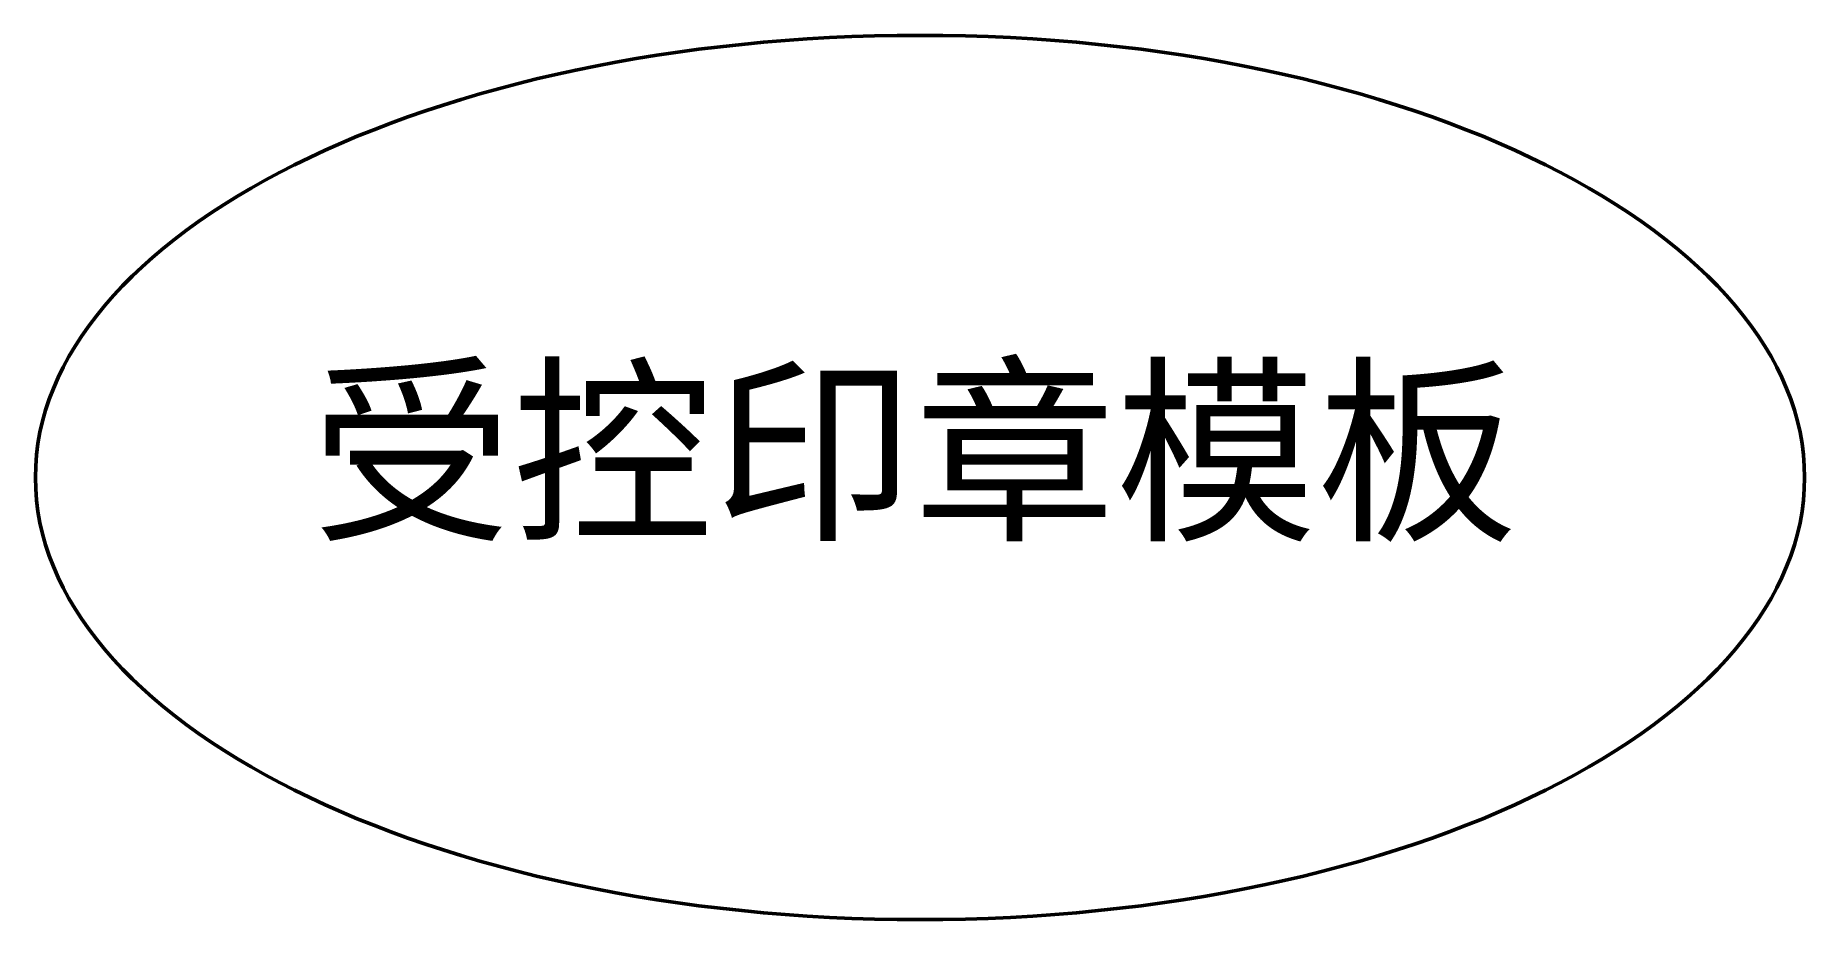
# Model space of a CAD drawing. Extents: x -15 to 15, y -7.5 to 7.5.
import ezdxf

# ---------------------------------------------------------------- set-up
doc = ezdxf.new("R2010")
doc.units = 0
doc.styles.get("Standard").update_dxf_attribs({"font": 'txt', "bigfont": 'gbcbig.shx'})

msp = doc.modelspace()

# ---------------------------------------------------------------- linework, layer by layer
at = {"lineweight": 50}
msp.add_ellipse((0, 0), major_axis=(-15, 0), ratio=0.5, dxfattribs=at)

# ---------------------------------------------------------------- texts
at = {"insert": (-10.326, 1.687), "char_height": 2.5, "width": 21.45913, "attachment_point": 1}
msp.add_mtext('{\\fSimSun|b0|i0|c134|p2;受控印章模板}', dxfattribs=at)

doc.saveas('drawing.dxf')
